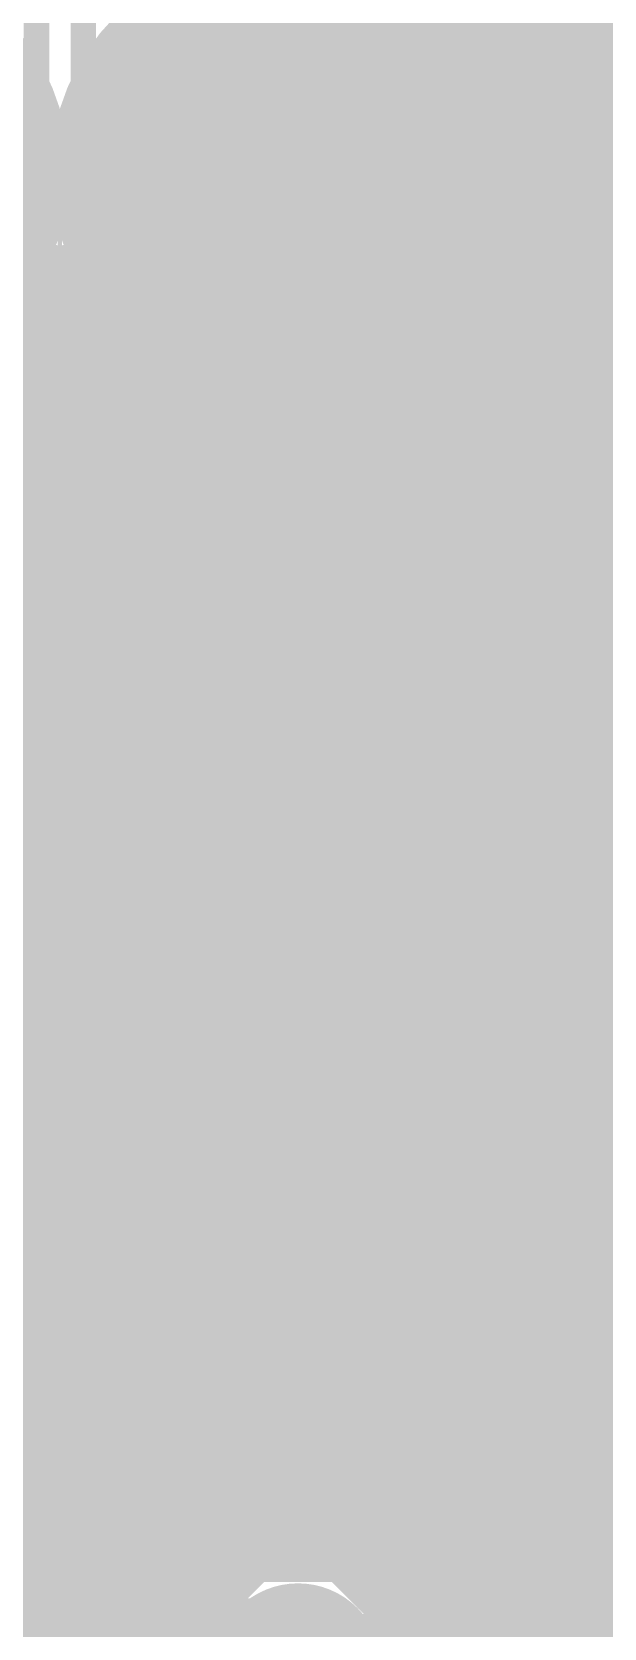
# Model space of a CAD drawing. Extents: x -6 to 196, y -52 to 46.
# Drawn here: x 60.77 to 64.18, y 28.81 to 38.32 of the extents above; entities that cross this region are included whole.
import ezdxf

# ---------------------------------------------------------------- set-up
doc = ezdxf.new("R2010")
doc.units = 0
doc.header["$MEASUREMENT"] = 0
doc.layers.get('0').update_dxf_attribs({"linetype": 'CONTINUOUS'})
for name, color, linetype in [('22-304-1_BOT', 7, 'CONTINUOUS'), ('22-304-1_DRD', 7, 'CONTINUOUS'), ('22-304-1_GND', 6, 'CONTINUOUS'), ('22-304-1_IN1', 4, 'CONTINUOUS'), ('22-304-1_SMB', 3, 'CONTINUOUS'), ('22-304-1_SMT', 5, 'CONTINUOUS'), ('22-304-1_SPT', 10, 'CONTINUOUS'), ('22-304-1_SST', 14, 'CONTINUOUS'), ('22-304-1_TOP', 9, 'CONTINUOUS'), ('THRUHOLE_TAP', 13, 'CONTINUOUS')]:
    doc.layers.add(name, color=color, linetype=linetype)

# ---------------------------------------------------------------- blocks, each defined once
blk = doc.blocks.new('ROUND_18')
at = {"const_width": 0.99949}
blk.add_lwpolyline([(-0.499744, 0, 1), (0.499744, 0, 1)], format="xyb", close=True, dxfattribs=at)
blk = doc.blocks.new('ROUND_57')
at = {"const_width": 0.35052}
blk.add_lwpolyline([(-0.17526, 0, 1), (0.17526, 0, 1)], format="xyb", close=True, dxfattribs=at)
blk = doc.blocks.new('ROUND_24')
at = {"const_width": 1.30429}
blk.add_lwpolyline([(-0.652144, 0, 1), (0.652144, 0, 1)], format="xyb", close=True, dxfattribs=at)
blk = doc.blocks.new('ROUND_83')
at = {"const_width": 0.50038}
blk.add_lwpolyline([(-0.25019, 0, 1), (0.25019, 0, 1)], format="xyb", close=True, dxfattribs=at)
blk = doc.blocks.new('RECTANGLE_5')
blk.add_solid([(0.4826, 0.4064), (0.4826, -0.4064), (-0.4826, 0.4064), (-0.4826, -0.4064)])
blk = doc.blocks.new('ROUND_88')
at = {"const_width": 0.10033}
blk.add_lwpolyline([(-0.050164, 0, 1), (0.050164, 0, 1)], format="xyb", close=True, dxfattribs=at)
blk = doc.blocks.new('ROUND_89')
at = {"const_width": 0.59944}
blk.add_lwpolyline([(-0.29972, 0, 1), (0.29972, 0, 1)], format="xyb", close=True, dxfattribs=at)

msp = doc.modelspace()

# ---------------------------------------------------------------- linework, layer by layer
at = {"layer": '22-304-1_BOT'}
for points, const_width in [([(63.5508, 43.942), (63.5508, 34.23158)], 0.254), ([(63.7794, 43.942), (63.7794, 34.11982)], 0.254), ([(64.008, 43.942), (64.008, 33.81248)], 0.254), ([(64.2366, 43.942), (64.2366, 29.22016)], 0.254), ([(63.3222, 38.80866), (63.3222, 38.1762)], 0.254), ([(72.97928, 38.227), (63.28918, 38.227)], 0.254), ([(73.1266, 37.9984), (63.41364, 37.9984)], 0.254), ([(73.29932, 37.7698), (63.48476, 37.7698)], 0.254), ([(73.50506, 37.5412), (63.51524, 37.5412)], 0.254), ([(73.75398, 37.3126), (63.50508, 37.3126)], 0.254), ([(74.05878, 37.084), (63.45428, 37.084)], 0.254), ([(60.8076, 36.76904), (60.8076, 12.20216)], 0.254), ([(61.02096, 36.8554), (60.8584, 36.8554)], 0.254), ([(61.0362, 36.83), (61.0362, 12.20216)], 0.254), ([(63.3222, 36.7919), (63.3222, 34.2519)], 0.254), ([(74.45756, 36.8554), (63.35776, 36.8554)], 0.254), ([(61.17844, 36.6268), (60.70092, 36.6268)], 0.254), ([(75.057, 36.6268), (63.20282, 36.6268)], 0.254), ([(61.2648, 36.53282), (61.2648, 12.20216)], 0.254), ([(63.0936, 36.5125), (63.0936, 34.19348)], 0.254), ([(61.42736, 36.3982), (60.452, 36.3982)], 0.254), ([(86.0298, 36.3982), (62.95136, 36.3982)], 0.254), ([(61.4934, 36.35502), (61.4934, 12.20216)], 0.254), ([(62.865, 36.34232), (62.865, 34.02584)], 0.254), ([(61.722, 36.24326), (61.722, 28.80868)], 0.254), ([(62.6364, 36.23564), (62.6364, 29.22016)], 0.254), ([(62.0141, 36.1696), (59.86526, 36.1696)], 0.254), ([(61.9506, 36.17976), (61.9506, 29.11602)], 0.254), ([(62.1792, 36.1569), (62.1792, 29.22778)], 0.254), ([(86.2584, 36.1696), (62.36716, 36.1696)], 0.254), ([(62.4078, 36.17468), (62.4078, 29.2481)], 0.254), ([(86.487, 35.941), (29.86278, 35.941)], 0.254), ([(86.7156, 35.7124), (29.9085, 35.7124)], 0.254), ([(86.9442, 35.4838), (29.91612, 35.4838)], 0.254), ([(87.1728, 35.2552), (29.8831, 35.2552)], 0.254), ([(87.4014, 35.0266), (29.8069, 35.0266)], 0.254), ([(87.63, 34.798), (29.6799, 34.798)], 0.254), ([(87.8586, 34.5694), (29.48178, 34.5694)], 0.254), ([(88.0872, 34.3408), (29.13634, 34.3408)], 0.254), ([(62.95644, 34.1122), (21.844, 34.1122)], 0.254), ([(88.3158, 34.1122), (63.78956, 34.1122)], 0.254), ([(62.76848, 33.8836), (21.844, 33.8836)], 0.254), ([(88.5444, 33.8836), (63.97752, 33.8836)], 0.254), ([(62.6999, 33.655), (21.844, 33.655)], 0.254), ([(88.773, 33.655), (64.04356, 33.655)], 0.254), ([(62.7126, 33.4264), (21.844, 33.4264)], 0.254), ([(64.008, 33.34512), (64.008, 29.22016)], 0.254), ([(89.0016, 33.4264), (64.03086, 33.4264)], 0.254), ([(62.8142, 33.1978), (21.844, 33.1978)], 0.254), ([(76.835, 33.1978), (63.9318, 33.1978)], 0.254), ([(62.865, 33.13176), (62.865, 29.22016)], 0.254), ([(63.07836, 32.9692), (21.844, 32.9692)], 0.254), ([(76.62418, 32.9692), (63.6651, 32.9692)], 0.254), ([(63.7794, 33.03778), (63.7794, 29.22016)], 0.254), ([(63.0936, 32.96158), (63.0936, 29.22016)], 0.254), ([(63.3222, 32.90316), (63.3222, 29.22016)], 0.254), ([(63.5508, 32.92602), (63.5508, 29.22016)], 0.254), ([(76.54798, 32.7406), (21.844, 32.7406)], 0.254), ([(76.55052, 32.512), (21.844, 32.512)], 0.254), ([(76.63942, 32.2834), (21.844, 32.2834)], 0.254), ([(76.87564, 32.0548), (21.844, 32.0548)], 0.254), ([(77.11694, 31.8262), (21.844, 31.8262)], 0.254), ([(77.34554, 31.5976), (21.844, 31.5976)], 0.254), ([(77.45984, 31.369), (21.844, 31.369)], 0.254), ([(77.45984, 31.1404), (17.145, 31.1404)], 0.254), ([(77.45984, 30.9118), (17.145, 30.9118)], 0.254), ([(77.45984, 30.6832), (17.145, 30.6832)], 0.254), ([(77.45984, 30.4546), (17.145, 30.4546)], 0.254), ([(77.45984, 30.226), (17.145, 30.226)], 0.254), ([(77.45984, 29.9974), (17.145, 29.9974)], 0.254), ([(77.45984, 29.7688), (17.145, 29.7688)], 0.254), ([(77.45984, 29.5402), (17.145, 29.5402)], 0.254), ([(77.45984, 29.3116), (17.145, 29.3116)], 0.254), ([(72.94626, 29.22016), (62.56274, 29.22016)], 0.254), ([(61.90996, 29.083), (17.145, 29.083)], 0.254), ([(61.73978, 28.8544), (49.82718, 28.8544)], 0.254), ([(78.105, 28.575), (73.152, 28.575), (62.357, 28.575)], 0.635)]:
    msp.add_lwpolyline(points, dxfattribs=dict(at, const_width=const_width))
at = {"layer": '22-304-1_BOT', "const_width": 0.254}
for points in [[(63.51778, 37.48532, 0.3935976), (62.28334, 38.80866)], [(62.18936, 36.1569, 0.4142136), (63.51778, 37.48532)], [(59.69, 36.1569, 0.317315), (60.93968, 37.04082)], [(60.93968, 37.04082, 0.3173146), (62.18936, 36.15944)], [(63.373, 34.25444, 0.4142136), (62.69736, 33.5788)], [(64.04864, 33.5788, 0.4142136), (63.373, 34.25444)], [(62.69736, 33.5788, 0.4142136), (63.373, 32.90316)], [(63.373, 32.90316, 0.4142136), (64.04864, 33.5788)], [(62.357, 29.25064, 0.4142136), (61.68136, 28.575)], [(62.56274, 29.22016, 0.0773293), (62.357, 29.25217)]]:
    msp.add_lwpolyline(points, format="xyb", dxfattribs=at)
at = {"layer": '22-304-1_DRD', "const_width": 0.254}
for points in [[(62.18936, 38.12032), (61.55436, 37.48532)], [(62.82436, 37.48532), (62.18936, 38.12032)], [(61.55436, 37.48532), (62.18936, 36.85032)], [(62.18936, 36.85032), (62.82436, 37.48532)], [(63.119, 34.2138), (62.738, 33.8328)], [(63.627, 34.2138), (63.119, 34.2138)], [(64.008, 33.8328), (63.627, 34.2138)], [(62.738, 33.8328), (62.738, 33.3248)], [(64.008, 33.3248), (64.008, 33.8328)], [(62.738, 33.3248), (63.119, 32.9438)], [(63.627, 32.9438), (64.008, 33.3248)], [(63.119, 32.9438), (63.627, 32.9438)], [(62.103, 29.21), (61.722, 28.829)], [(62.611, 29.21), (62.103, 29.21)], [(62.992, 28.829), (62.611, 29.21)], [(61.722, 28.829), (61.722, 28.321)], [(62.992, 28.321), (62.992, 28.829)]]:
    msp.add_lwpolyline(points, dxfattribs=at)
at = {"layer": '22-304-1_IN1', "const_width": 0.254}
for points in [[(63.5, 43.688), (63.5, 37.69614)], [(63.7286, 43.688), (63.7286, 32.258)], [(63.9572, 43.688), (63.9572, 32.258)], [(64.1858, 43.688), (64.1858, 32.258)], [(63.2714, 38.80866), (63.2714, 38.2524)], [(74.95794, 38.3794), (63.1698, 38.3794)], [(75.46086, 38.1508), (63.33744, 38.1508)], [(83.9978, 37.9222), (63.44158, 37.9222)], [(84.2264, 37.6936), (63.5, 37.6936)], [(84.455, 37.465), (63.51524, 37.465)], [(63.5, 37.27196), (63.5, 32.258)], [(84.6836, 37.2364), (63.49238, 37.2364)], [(60.95238, 37.0078), (60.92698, 37.0078)], [(84.9122, 37.0078), (63.42888, 37.0078)], [(60.9854, 36.92906), (60.9854, 32.258)], [(61.06668, 36.7792), (60.81268, 36.7792)], [(66.96964, 36.7792), (63.31458, 36.7792)], [(60.7568, 36.69538), (60.7568, 32.258)], [(63.2714, 36.7157), (63.2714, 32.258)], [(61.214, 36.58616), (61.214, 32.258)], [(61.24702, 36.5506), (60.63234, 36.5506)], [(66.73342, 36.5506), (63.1317, 36.5506)], [(61.4426, 36.38804), (61.4426, 32.258)], [(63.0428, 36.46678), (63.0428, 32.258)], [(61.54928, 36.322), (60.33008, 36.322)], [(62.8142, 36.31438), (62.8142, 32.258)], [(66.64452, 36.322), (62.82944, 36.322)], [(61.6712, 36.26358), (61.6712, 32.258)], [(62.5856, 36.21786), (62.5856, 32.258)], [(61.8998, 36.18992), (61.8998, 32.258)], [(62.1284, 36.15944), (62.1284, 32.258)], [(62.357, 36.16706), (62.357, 32.258)], [(66.64198, 36.0934), (55.499, 36.0934)], [(66.71818, 35.8648), (55.499, 35.8648)], [(66.929, 35.6362), (55.499, 35.6362)], [(86.5124, 35.4076), (55.499, 35.4076)], [(86.741, 35.179), (55.499, 35.179)], [(65.25768, 34.9504), (55.499, 34.9504)], [(64.8843, 34.7218), (55.499, 34.7218)], [(64.75984, 34.4932), (55.499, 34.4932)], [(64.72936, 34.2646), (55.499, 34.2646)], [(64.77762, 34.036), (55.499, 34.036)], [(64.93002, 33.8074), (55.499, 33.8074)], [(65.024, 33.5788), (55.499, 33.5788)], [(64.81318, 33.3502), (55.499, 33.3502)], [(64.73698, 33.1216), (55.499, 33.1216)], [(64.73952, 32.893), (55.499, 32.893)], [(64.82842, 32.6644), (55.499, 32.6644)], [(65.06464, 32.4358), (55.499, 32.4358)], [(72.263, 32.258), (55.499, 32.258)], [(72.07504, 31.80334), (55.499, 31.80334)], [(60.7568, 31.80334), (60.7568, 28.33116)], [(60.9854, 31.80334), (60.9854, 28.33116)], [(61.214, 31.80334), (61.214, 28.33116)], [(61.4426, 31.80334), (61.4426, 28.33116)], [(61.6712, 31.80334), (61.6712, 28.33116)], [(61.8998, 31.80334), (61.8998, 29.07284)], [(62.1284, 31.80334), (62.1284, 29.21)], [(62.357, 31.80334), (62.357, 29.25064)], [(62.5856, 31.80334), (62.5856, 29.21)], [(62.8142, 31.80334), (62.8142, 29.07284)], [(63.0428, 31.80334), (63.0428, 28.33116)], [(63.2714, 31.80334), (63.2714, 28.33116)], [(63.5, 31.80334), (63.5, 28.33116)], [(63.7286, 31.80334), (63.7286, 28.33116)], [(63.9572, 31.80334), (63.9572, 28.33116)], [(64.1858, 31.80334), (64.1858, 28.33116)], [(72.28078, 31.5976), (51.22926, 31.5976)], [(72.50938, 31.369), (51.45786, 31.369)], [(72.73798, 31.1404), (51.68646, 31.1404)], [(72.96658, 30.9118), (51.91506, 30.9118)], [(73.19518, 30.6832), (52.14366, 30.6832)], [(73.42378, 30.4546), (52.37226, 30.4546)], [(73.65238, 30.226), (52.60086, 30.226)], [(73.88098, 29.9974), (56.74868, 29.9974)], [(74.10958, 29.7688), (56.99506, 29.7688)], [(74.33818, 29.5402), (57.22366, 29.5402)], [(74.56678, 29.3116), (57.45226, 29.3116)], [(61.90996, 29.083), (57.68086, 29.083)], [(72.70496, 29.083), (62.80404, 29.083)], [(61.73978, 28.8544), (57.90946, 28.8544)], [(72.53478, 28.8544), (62.97168, 28.8544)]]:
    msp.add_lwpolyline(points, dxfattribs=at)
for points in [[(63.51778, 37.48532, 0.3935976), (62.28334, 38.80866)], [(62.18936, 36.1569, 0.4142136), (63.51778, 37.48532)], [(59.69, 36.1569, 0.317315), (60.93968, 37.04082)], [(60.93968, 37.04082, 0.3173146), (62.18936, 36.15944)], [(62.357, 29.25064, 0.4142136), (61.68136, 28.575)], [(63.03264, 28.575, 0.4142136), (62.357, 29.25064)]]:
    msp.add_lwpolyline(points, format="xyb", dxfattribs=at)
at = {"layer": '22-304-1_SST', "const_width": 0.1524}
for points in [[(61.88964, 42.55516), (62.29096, 42.55516), (62.29096, 41.72458), (63.90894, 41.72458), (63.90894, 35.74542), (55.46852, 35.74542), (55.46852, 41.72458), (57.08904, 41.72458), (57.08904, 42.55516), (57.49036, 42.55516), (57.49036, 43.73372), (61.88964, 43.73372), (61.88964, 42.55516), (61.88964, 41.07942), (61.07938, 41.07942)], [(58.58002, 36.39058), (60.79998, 36.39058), (60.79998, 38.58006), (58.58002, 38.58006), (58.58002, 36.39058)], [(61.07938, 36.39058), (63.29934, 36.39058), (63.29934, 38.58006), (61.07938, 38.58006), (61.07938, 36.39058)], [(62.50686, 37.16782), (62.50686, 37.80282), (61.87186, 37.80282), (61.87186, 37.16782), (62.50686, 37.16782), (62.357, 37.31768), (62.357, 37.65296), (62.02172, 37.65296), (62.02172, 37.31768), (62.357, 37.31768)], [(61.87186, 37.80282), (62.02172, 37.65296)], [(62.50686, 37.80282), (62.357, 37.65296)], [(61.87186, 37.16782), (62.02172, 37.31768)], [(61.4045, 35.7505), (61.4045, 32.8295), (63.0428, 32.8295), (63.0428, 35.7505), (61.4045, 35.7505)], [(61.087, 29.718), (58.293, 29.718), (58.293, 35.052), (61.087, 35.052), (61.087, 29.718)], [(63.9064, 34.47034), (63.9064, 34.11474), (64.07658, 33.99536), (64.24676, 33.99536), (64.4144, 34.11474), (64.4144, 34.47034), (63.3984, 34.47034)], [(63.9064, 34.17316), (63.3984, 33.99536)], [(63.56858, 33.63214), (63.3984, 33.51276), (63.3984, 33.27654), (63.56858, 33.15716), (63.73876, 33.15716), (64.07658, 33.39592), (64.4144, 33.15716), (64.4144, 33.63214)], [(63.0555, 29.6545), (63.0555, 32.5755), (61.4172, 32.5755), (61.4172, 29.6545), (63.0555, 29.6545)], [(62.03442, 28.91028), (62.03442, 28.55468), (62.20206, 28.4353), (62.37224, 28.4353), (62.54242, 28.55468), (62.54242, 28.91028), (61.52642, 28.91028)]]:
    msp.add_lwpolyline(points, dxfattribs=at)
at = {"layer": '22-304-1_TOP'}
for points, const_width in [([(62.18936, 37.48532), (62.46368, 37.48532), (63.754, 36.195), (66.167, 36.195), (66.421, 36.449), (66.421, 38.862), (65.41262, 39.87038), (65.151, 39.87038)], 0.2032), ([(62.23, 35.0012), (61.214, 35.0012), (61.214, 35.96132), (59.69, 37.48532)], 0.635), ([(62.94628, 36.39566), (63.44666, 35.89528)], 0.254), ([(63.04534, 36.2966), (62.78118, 36.2966)], 0.254), ([(62.9666, 36.37534), (62.9666, 35.73526)], 0.254), ([(61.8236, 36.21024), (61.8236, 36.1696)], 0.254), ([(62.5094, 36.19754), (62.5094, 35.73526)], 0.254), ([(62.738, 36.27628), (62.738, 35.73526)], 0.254), ([(62.0522, 36.16452), (62.0522, 35.73526)], 0.254), ([(62.2808, 36.15944), (62.2808, 35.73526)], 0.254), ([(63.1952, 36.14674), (63.1952, 34.23158)], 0.254), ([(63.27394, 36.068), (61.849, 36.068)], 0.254), ([(61.85916, 35.96132), (61.85916, 35.73526)], 0.254), ([(63.4238, 35.91814), (63.4238, 34.2519)], 0.254), ([(63.51524, 35.8394), (61.85916, 35.8394)], 0.254), ([(63.04026, 35.73526), (61.85916, 35.73526)], 0.254), ([(63.04026, 35.73526), (63.04026, 34.31286)], 0.254), ([(63.6524, 35.77844), (63.6524, 34.19348)], 0.254), ([(64.59474, 35.76574), (63.754, 35.76574)], 0.254), ([(63.881, 35.76574), (63.881, 34.02584)], 0.254), ([(64.1096, 35.76574), (64.1096, 32.37992)], 0.254), ([(64.59474, 35.6108), (63.04026, 35.6108)], 0.254), ([(64.59474, 35.3822), (63.04026, 35.3822)], 0.254), ([(62.23, 31.8262), (62.23, 31.877), (61.214, 32.893), (61.214, 35.0012), (62.23, 35.0012)], 0.635), ([(64.59474, 35.1536), (63.04026, 35.1536)], 0.254), ([(64.59474, 34.925), (63.04026, 34.925)], 0.254), ([(66.49974, 34.6964), (63.04026, 34.6964)], 0.254), ([(66.49974, 34.4678), (63.04026, 34.4678)], 0.254), ([(63.04026, 34.31286), (63.04026, 34.26714)], 0.254), ([(63.04026, 34.26714), (63.04026, 34.16808)], 0.254), ([(63.22568, 34.2392), (63.04026, 34.2392)], 0.254), ([(66.49974, 34.2392), (63.52032, 34.2392)], 0.254), ([(66.49974, 34.0106), (63.8937, 34.0106)], 0.254), ([(66.49974, 33.782), (64.01816, 33.782)], 0.254), ([(62.23, 33.5788), (62.3062, 33.5788), (63.881, 32.004), (63.881, 30.099), (65.405, 28.575), (69.2404, 28.575)], 0.2032), ([(62.23, 33.5788), (62.3062, 33.5788), (63.373, 33.5788)], 0.2032), ([(66.49974, 33.5534), (64.04864, 33.5534)], 0.254), ([(66.49974, 33.3248), (64.00038, 33.3248)], 0.254), ([(66.49974, 33.0962), (63.84544, 33.0962)], 0.254), ([(63.881, 33.13176), (63.881, 32.60852)], 0.254), ([(63.56096, 32.92856), (64.17818, 32.31134)], 0.254), ([(66.49974, 32.8676), (63.62192, 32.8676)], 0.254), ([(63.6524, 32.96158), (63.6524, 32.83712)], 0.254), ([(68.09994, 32.639), (63.85052, 32.639)], 0.254), ([(60.6806, 32.53232), (60.6806, 31.54426)], 0.254), ([(60.78474, 32.4104), (37.28466, 32.4104)], 0.254), ([(60.7568, 32.4358), (61.41974, 31.7754)], 0.254), ([(64.59474, 32.4104), (64.07912, 32.4104)], 0.254), ([(60.9092, 32.28594), (60.9092, 31.54426)], 0.254), ([(61.01334, 32.1818), (37.28466, 32.1818)], 0.254), ([(64.59474, 32.1818), (64.26962, 32.1818)], 0.254), ([(61.1378, 32.05734), (61.1378, 31.54426)], 0.254), ([(61.24194, 31.9532), (37.28466, 31.9532)], 0.254), ([(61.3664, 31.82874), (61.3664, 31.54426)], 0.254), ([(61.41974, 31.7754), (61.41974, 31.54426)], 0.254), ([(61.41974, 31.7246), (54.9656, 31.7246)], 0.254), ([(60.833, 31.54426), (58.46064, 31.54426)], 0.254), ([(60.91936, 31.54426), (60.833, 31.54426)], 0.254), ([(61.41974, 31.54426), (60.91936, 31.54426)], 0.254), ([(69.2404, 27.305), (65.913, 27.305), (63.373, 29.845), (63.373, 30.607), (62.865, 31.115), (60.833, 31.115), (60.4266, 30.7086), (59.69, 30.7086)], 0.2032), ([(61.0108, 30.68574), (60.91936, 30.5943)], 0.254), ([(61.41974, 30.68574), (61.0108, 30.68574)], 0.254), ([(61.1378, 30.68574), (61.1378, 29.22016)], 0.254), ([(61.3664, 30.68574), (61.3664, 29.22016)], 0.254), ([(61.41974, 30.68574), (61.41974, 29.66974)], 0.254), ([(60.91936, 30.5943), (60.91936, 29.87294)], 0.254), ([(60.9092, 30.58414), (60.9092, 29.22016)], 0.254), ([(61.41974, 30.5816), (60.91936, 30.5816)], 0.254), ([(61.41974, 30.353), (60.91936, 30.353)], 0.254), ([(67.31, 25.76576), (66.81724, 25.76576), (62.23, 30.353), (62.23, 30.4038)], 0.2032), ([(61.41974, 30.1244), (60.91936, 30.1244)], 0.254), ([(60.91936, 29.87294), (58.46064, 29.87294)], 0.254), ([(60.6806, 29.87294), (60.6806, 29.22016)], 0.254), ([(61.41974, 29.8958), (60.91936, 29.8958)], 0.254), ([(62.30874, 29.6672), (56.69026, 29.6672)], 0.254), ([(62.3062, 29.66974), (61.41974, 29.66974)], 0.254), ([(61.595, 29.66974), (61.595, 29.22016)], 0.254), ([(61.8236, 29.66974), (61.8236, 29.22016)], 0.254), ([(62.0522, 29.66974), (62.0522, 29.22016)], 0.254), ([(62.2808, 29.66974), (62.2808, 29.24556)], 0.254), ([(62.3062, 29.66974), (66.5099, 25.46604)], 0.254), ([(62.5094, 29.46654), (62.5094, 29.23286)], 0.254), ([(62.53734, 29.4386), (56.69026, 29.4386)], 0.254), ([(62.15126, 29.22016), (56.69026, 29.22016)], 0.254), ([(62.12332, 29.21), (56.69026, 29.21)], 0.254), ([(62.76594, 29.21), (62.59068, 29.21)], 0.254), ([(62.738, 29.23794), (62.738, 29.1338)], 0.254), ([(62.99454, 28.9814), (62.89802, 28.9814)], 0.254), ([(62.9666, 29.00934), (62.9666, 28.8671)], 0.254), ([(63.1952, 28.78074), (63.1952, 25.72766)], 0.254), ([(62.357, 28.575), (55.88, 28.575), (55.88, 28.4988)], 0.635), ([(63.22314, 28.7528), (63.00978, 28.7528)], 0.254)]:
    msp.add_lwpolyline(points, dxfattribs=dict(at, const_width=const_width))
at = {"layer": '22-304-1_TOP', "const_width": 0.254}
for points in [[(62.18936, 36.1569, 0.1529559), (62.94723, 36.39429)], [(61.80582, 36.21532, 0.0734543), (62.18936, 36.15867)], [(61.85916, 35.96132, 0.1007839), (61.80778, 36.21361)], [(63.45174, 35.89274, 0.1989124), (63.754, 35.76754)], [(63.45174, 35.89274, 0.1989124), (63.754, 35.76754)], [(63.373, 34.25444, 0.1292189), (63.0408, 34.16713)], [(64.04864, 33.5788, 0.4142136), (63.373, 34.25444)], [(63.56096, 32.92856, 0.3340022), (64.04864, 33.5788)], [(60.56884, 32.893, 0.1989124), (60.7578, 32.4368)], [(60.56884, 32.893, 0.1989124), (60.7578, 32.4368)], [(64.31026, 32.004, 0.1989124), (64.18453, 32.30753)], [(64.31026, 32.004, 0.1989124), (64.18453, 32.30753)], [(62.357, 29.25064, 0.0773296), (62.15172, 29.2187)], [(63.03264, 28.575, 0.4142136), (62.357, 29.25064)]]:
    msp.add_lwpolyline(points, format="xyb", dxfattribs=at)

# ---------------------------------------------------------------- block references
at = {"layer": '22-304-1_BOT'}
for name, p in [('ROUND_18', (62.18936, 37.48532)), ('ROUND_57', (63.373, 33.5788)), ('ROUND_57', (62.357, 28.575))]:
    msp.add_blockref(name, p, dxfattribs=at)
at = {"layer": '22-304-1_GND'}
for name, p in [('ROUND_24', (59.69, 37.48532)), ('ROUND_24', (62.18936, 37.48532)), ('ROUND_83', (63.373, 33.5788)), ('ROUND_83', (62.357, 28.575))]:
    msp.add_blockref(name, p, dxfattribs=at)
at = {"layer": '22-304-1_IN1'}
for name, p in [('ROUND_18', (62.18936, 37.48532)), ('ROUND_57', (63.373, 33.5788)), ('ROUND_57', (62.357, 28.575))]:
    msp.add_blockref(name, p, dxfattribs=at)
at = {"layer": '22-304-1_SMB'}
msp.add_blockref('ROUND_18', (62.18936, 37.48532), dxfattribs=at)
at = {"layer": '22-304-1_SMT'}
for name, p in [('ROUND_18', (62.18936, 37.48532)), ('RECTANGLE_5', (62.23, 35.0012)), ('RECTANGLE_5', (62.23, 33.5788)), ('RECTANGLE_5', (62.23, 31.8262)), ('RECTANGLE_5', (62.23, 30.4038))]:
    msp.add_blockref(name, p, dxfattribs=at)
at = {"layer": '22-304-1_SPT'}
for p in [(62.23, 35.0012), (62.23, 33.5788), (62.23, 31.8262), (62.23, 30.4038)]:
    msp.add_blockref('RECTANGLE_5', p, dxfattribs=at)
at = {"layer": '22-304-1_TOP'}
for name, p in [('ROUND_18', (62.18936, 37.48532)), ('RECTANGLE_5', (62.23, 35.0012)), ('RECTANGLE_5', (62.23, 33.5788)), ('ROUND_57', (63.373, 33.5788)), ('RECTANGLE_5', (62.23, 31.8262)), ('RECTANGLE_5', (62.23, 30.4038)), ('ROUND_57', (62.357, 28.575))]:
    msp.add_blockref(name, p, dxfattribs=at)
at = {"layer": 'THRUHOLE_TAP'}
for name, p in [('ROUND_89', (62.18936, 37.48532)), ('ROUND_88', (63.373, 33.5788))]:
    msp.add_blockref(name, p, dxfattribs=at)

doc.saveas('drawing.dxf')
